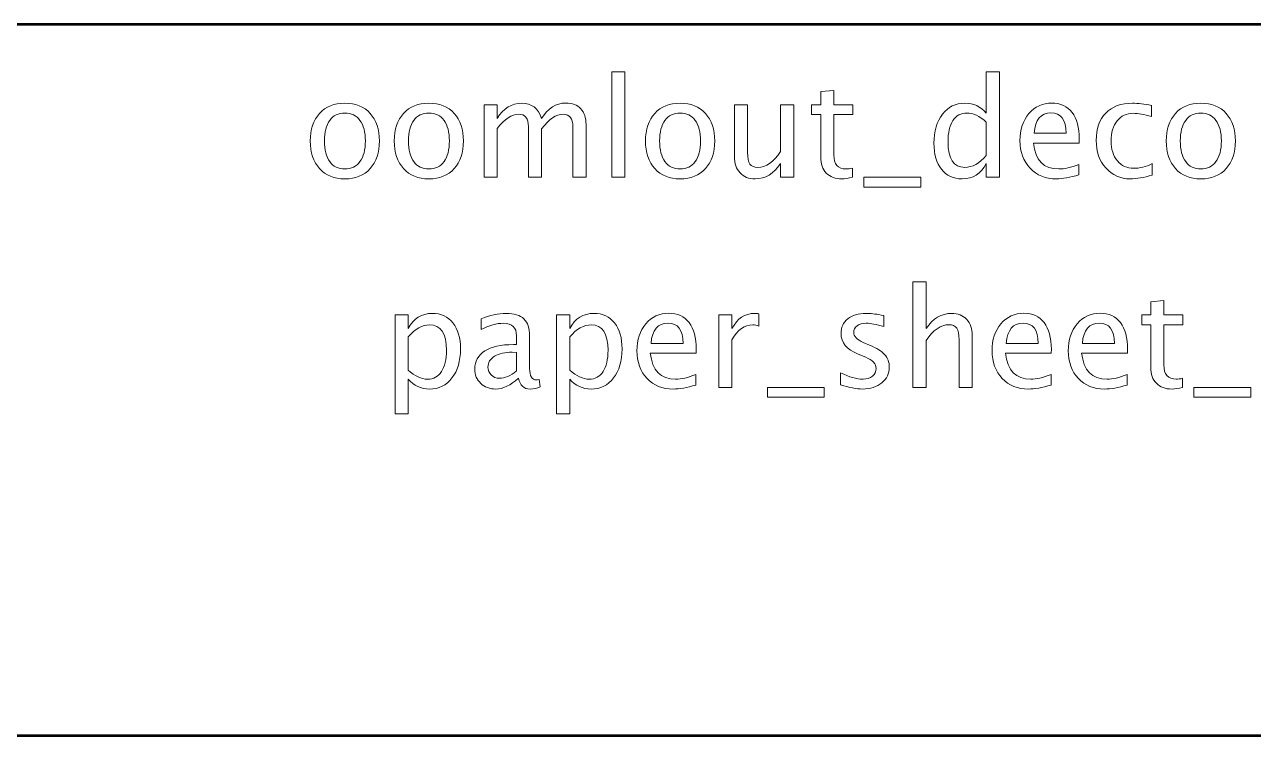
# Model space of a CAD drawing. Header units: centimetres. Extents: x -23.9 to 23.9, y -5.2 to 5.2.
# Drawn here: x -11.61 to -4.01, y 0.8 to 5.2 of the extents above; entities that cross this region are included whole.
import ezdxf

# ---------------------------------------------------------------- set-up
doc = ezdxf.new("R2010")
doc.units = ezdxf.units.CM
doc.header["$MEASUREMENT"] = 0
doc.layers.add('Layer 1', color=7, linetype='Continuous')

msp = doc.modelspace()

# ---------------------------------------------------------------- linework, layer by layer
at = {"layer": 'Layer 1', "lineweight": 53}
msp.add_open_spline([(-23.95, 1.3), (-23.95, 1.3), (-23.95, 4.7), (-23.95, 4.7), (-23.95, 4.7), (-23.95, 4.97614), (-23.72614, 5.2), (-23.45, 5.2), (-23.45, 5.2), (-23.45, 5.2), (23.45, 5.2), (23.45, 5.2), (23.45, 5.2), (23.72614, 5.2), (23.95, 4.97614), (23.95, 4.7), (23.95, 4.7), (23.95, 4.7), (23.95, 1.3), (23.95, 1.3), (23.95, 1.3), (23.95, 1.02386), (23.72614, 0.8), (23.45, 0.8), (23.45, 0.8), (23.45, 0.8), (-23.45, 0.8), (-23.45, 0.8), (-23.45, 0.8), (-23.72614, 0.8), (-23.95, 1.02386), (-23.95, 1.3)], degree=3, knots=[0, 0, 0, 0, 0.1111111, 0.1111111, 0.1111111, 0.1111111, 0.2222222, 0.2222222, 0.2222222, 0.2222222, 0.3333333, 0.3333333, 0.3333333, 0.3333333, 0.4444444, 0.4444444, 0.4444444, 0.4444444, 0.5555556, 0.5555556, 0.5555556, 0.5555556, 0.6666667, 0.6666667, 0.6666667, 0.6666667, 0.7777778, 0.7777778, 0.7777778, 0.7777778, 1, 1, 1, 1], dxfattribs=at)
at = {"layer": 'Layer 1', "color": 5, "lineweight": 9}
for points, knots in [([(-7.97862, 4.25531), (-7.97862, 4.25531), (-7.97862, 4.90809), (-7.97862, 4.90809), (-7.97862, 4.90809), (-7.97862, 4.90809), (-7.89734, 4.90809), (-7.89734, 4.90809), (-7.89734, 4.90809), (-7.89734, 4.90809), (-7.89734, 4.25531), (-7.89734, 4.25531), (-7.89734, 4.25531), (-7.89734, 4.25531), (-7.97862, 4.25531), (-7.97862, 4.25531)], [0, 0, 0, 0, 0.2, 0.2, 0.2, 0.2, 0.4, 0.4, 0.4, 0.4, 0.6, 0.6, 0.6, 0.6, 1, 1, 1, 1]), ([(-5.65959, 4.25531), (-5.65959, 4.25531), (-5.65959, 4.33955), (-5.65959, 4.33955), (-5.65959, 4.33955), (-5.69275, 4.27662), (-5.7427, 4.24515), (-5.80945, 4.24515), (-5.80945, 4.24515), (-5.86363, 4.24515), (-5.90625, 4.26476), (-5.93729, 4.30413), (-5.93729, 4.30413), (-5.96834, 4.3435), (-5.98386, 4.39727), (-5.98386, 4.46543), (-5.98386, 4.46543), (-5.98386, 4.53993), (-5.96622, 4.5999), (-5.93108, 4.64534), (-5.93108, 4.64534), (-5.89581, 4.69064), (-5.84952, 4.71336), (-5.79209, 4.71336), (-5.79209, 4.71336), (-5.73889, 4.71336), (-5.69458, 4.69304), (-5.65959, 4.65226), (-5.65959, 4.65226), (-5.65959, 4.65226), (-5.65959, 4.90809), (-5.65959, 4.90809), (-5.65959, 4.90809), (-5.65959, 4.90809), (-5.5783, 4.90809), (-5.5783, 4.90809), (-5.5783, 4.90809), (-5.5783, 4.90809), (-5.5783, 4.25531), (-5.5783, 4.25531), (-5.5783, 4.25531), (-5.5783, 4.25531), (-5.65959, 4.25531), (-5.65959, 4.25531)], [0, 0, 0, 0, 0.0833333, 0.0833333, 0.0833333, 0.0833333, 0.1666667, 0.1666667, 0.1666667, 0.1666667, 0.25, 0.25, 0.25, 0.25, 0.3333333, 0.3333333, 0.3333333, 0.3333333, 0.4166667, 0.4166667, 0.4166667, 0.4166667, 0.5, 0.5, 0.5, 0.5, 0.5833333, 0.5833333, 0.5833333, 0.5833333, 0.6666667, 0.6666667, 0.6666667, 0.6666667, 0.75, 0.75, 0.75, 0.75, 0.8333333, 0.8333333, 0.8333333, 0.8333333, 1, 1, 1, 1]), ([(-6.48763, 4.25545), (-6.51275, 4.24854), (-6.53462, 4.24515), (-6.5531, 4.24515), (-6.5531, 4.24515), (-6.59459, 4.24515), (-6.62691, 4.257), (-6.65005, 4.28071), (-6.65005, 4.28071), (-6.67333, 4.30442), (-6.6849, 4.3373), (-6.6849, 4.37949), (-6.6849, 4.37949), (-6.6849, 4.37949), (-6.6849, 4.64308), (-6.6849, 4.64308), (-6.6849, 4.64308), (-6.6849, 4.64308), (-6.74107, 4.64308), (-6.74107, 4.64308), (-6.74107, 4.64308), (-6.74107, 4.64308), (-6.74107, 4.70405), (-6.74107, 4.70405), (-6.74107, 4.70405), (-6.74107, 4.70405), (-6.6849, 4.70405), (-6.6849, 4.70405), (-6.6849, 4.70405), (-6.6849, 4.70405), (-6.6849, 4.78518), (-6.6849, 4.78518), (-6.6849, 4.78518), (-6.6849, 4.78518), (-6.60362, 4.79295), (-6.60362, 4.79295), (-6.60362, 4.79295), (-6.60362, 4.79295), (-6.60362, 4.70405), (-6.60362, 4.70405), (-6.60362, 4.70405), (-6.60362, 4.70405), (-6.48594, 4.70405), (-6.48594, 4.70405), (-6.48594, 4.70405), (-6.48594, 4.70405), (-6.48594, 4.64308), (-6.48594, 4.64308), (-6.48594, 4.64308), (-6.48594, 4.64308), (-6.60362, 4.64308), (-6.60362, 4.64308), (-6.60362, 4.64308), (-6.60362, 4.64308), (-6.60362, 4.39416), (-6.60362, 4.39416), (-6.60362, 4.39416), (-6.60362, 4.33546), (-6.57808, 4.30611), (-6.52714, 4.30611), (-6.52714, 4.30611), (-6.51627, 4.30611), (-6.50315, 4.30794), (-6.48763, 4.31147), (-6.48763, 4.31147), (-6.48763, 4.31147), (-6.48763, 4.25545), (-6.48763, 4.25545)], [0, 0, 0, 0, 0.0555556, 0.0555556, 0.0555556, 0.0555556, 0.1111111, 0.1111111, 0.1111111, 0.1111111, 0.1666667, 0.1666667, 0.1666667, 0.1666667, 0.2222222, 0.2222222, 0.2222222, 0.2222222, 0.2777778, 0.2777778, 0.2777778, 0.2777778, 0.3333333, 0.3333333, 0.3333333, 0.3333333, 0.3888889, 0.3888889, 0.3888889, 0.3888889, 0.4444444, 0.4444444, 0.4444444, 0.4444444, 0.5, 0.5, 0.5, 0.5, 0.5555556, 0.5555556, 0.5555556, 0.5555556, 0.6111111, 0.6111111, 0.6111111, 0.6111111, 0.6666667, 0.6666667, 0.6666667, 0.6666667, 0.7222222, 0.7222222, 0.7222222, 0.7222222, 0.7777778, 0.7777778, 0.7777778, 0.7777778, 0.8333333, 0.8333333, 0.8333333, 0.8333333, 0.8888889, 0.8888889, 0.8888889, 0.8888889, 1, 1, 1, 1]), ([(-9.63076, 4.24515), (-9.69666, 4.24515), (-9.74887, 4.26618), (-9.78726, 4.30823), (-9.78726, 4.30823), (-9.82578, 4.35028), (-9.84497, 4.40743), (-9.84497, 4.47954), (-9.84497, 4.47954), (-9.84497, 4.5515), (-9.82578, 4.60851), (-9.78726, 4.65042), (-9.78726, 4.65042), (-9.74887, 4.69233), (-9.69666, 4.71336), (-9.63076, 4.71336), (-9.63076, 4.71336), (-9.56486, 4.71336), (-9.51265, 4.69233), (-9.47427, 4.65042), (-9.47427, 4.65042), (-9.43575, 4.60851), (-9.41655, 4.5515), (-9.41655, 4.47954), (-9.41655, 4.47954), (-9.41655, 4.40743), (-9.43575, 4.35028), (-9.47427, 4.30823), (-9.47427, 4.30823), (-9.51265, 4.26618), (-9.56486, 4.24515), (-9.63076, 4.24515)], [0, 0, 0, 0, 0.1111111, 0.1111111, 0.1111111, 0.1111111, 0.2222222, 0.2222222, 0.2222222, 0.2222222, 0.3333333, 0.3333333, 0.3333333, 0.3333333, 0.4444444, 0.4444444, 0.4444444, 0.4444444, 0.5555556, 0.5555556, 0.5555556, 0.5555556, 0.6666667, 0.6666667, 0.6666667, 0.6666667, 0.7777778, 0.7777778, 0.7777778, 0.7777778, 1, 1, 1, 1]), ([(-9.6309, 4.30611), (-9.59069, 4.30611), (-9.55936, 4.32121), (-9.53706, 4.35155), (-9.53706, 4.35155), (-9.51491, 4.38175), (-9.50376, 4.4245), (-9.50376, 4.47954), (-9.50376, 4.47954), (-9.50376, 4.53443), (-9.51491, 4.57704), (-9.53706, 4.60724), (-9.53706, 4.60724), (-9.55936, 4.6373), (-9.59069, 4.6524), (-9.6309, 4.6524), (-9.6309, 4.6524), (-9.67126, 4.6524), (-9.70259, 4.6373), (-9.7246, 4.60724), (-9.7246, 4.60724), (-9.74676, 4.57704), (-9.75776, 4.53443), (-9.75776, 4.47954), (-9.75776, 4.47954), (-9.75776, 4.4245), (-9.74676, 4.38175), (-9.7246, 4.35155), (-9.7246, 4.35155), (-9.70259, 4.32121), (-9.67126, 4.30611), (-9.6309, 4.30611)], [0, 0, 0, 0, 0.1111111, 0.1111111, 0.1111111, 0.1111111, 0.2222222, 0.2222222, 0.2222222, 0.2222222, 0.3333333, 0.3333333, 0.3333333, 0.3333333, 0.4444444, 0.4444444, 0.4444444, 0.4444444, 0.5555556, 0.5555556, 0.5555556, 0.5555556, 0.6666667, 0.6666667, 0.6666667, 0.6666667, 0.7777778, 0.7777778, 0.7777778, 0.7777778, 1, 1, 1, 1]), ([(-9.11062, 4.24515), (-9.17652, 4.24515), (-9.22873, 4.26618), (-9.26712, 4.30823), (-9.26712, 4.30823), (-9.30564, 4.35028), (-9.32483, 4.40743), (-9.32483, 4.47954), (-9.32483, 4.47954), (-9.32483, 4.5515), (-9.30564, 4.60851), (-9.26712, 4.65042), (-9.26712, 4.65042), (-9.22873, 4.69233), (-9.17652, 4.71336), (-9.11062, 4.71336), (-9.11062, 4.71336), (-9.04472, 4.71336), (-8.99251, 4.69233), (-8.95413, 4.65042), (-8.95413, 4.65042), (-8.91561, 4.60851), (-8.89641, 4.5515), (-8.89641, 4.47954), (-8.89641, 4.47954), (-8.89641, 4.40743), (-8.91561, 4.35028), (-8.95413, 4.30823), (-8.95413, 4.30823), (-8.99251, 4.26618), (-9.04472, 4.24515), (-9.11062, 4.24515)], [0, 0, 0, 0, 0.1111111, 0.1111111, 0.1111111, 0.1111111, 0.2222222, 0.2222222, 0.2222222, 0.2222222, 0.3333333, 0.3333333, 0.3333333, 0.3333333, 0.4444444, 0.4444444, 0.4444444, 0.4444444, 0.5555556, 0.5555556, 0.5555556, 0.5555556, 0.6666667, 0.6666667, 0.6666667, 0.6666667, 0.7777778, 0.7777778, 0.7777778, 0.7777778, 1, 1, 1, 1]), ([(-9.11076, 4.30611), (-9.07055, 4.30611), (-9.03922, 4.32121), (-9.01692, 4.35155), (-9.01692, 4.35155), (-8.99477, 4.38175), (-8.98362, 4.4245), (-8.98362, 4.47954), (-8.98362, 4.47954), (-8.98362, 4.53443), (-8.99477, 4.57704), (-9.01692, 4.60724), (-9.01692, 4.60724), (-9.03922, 4.6373), (-9.07055, 4.6524), (-9.11076, 4.6524), (-9.11076, 4.6524), (-9.15112, 4.6524), (-9.18245, 4.6373), (-9.20446, 4.60724), (-9.20446, 4.60724), (-9.22662, 4.57704), (-9.23762, 4.53443), (-9.23762, 4.47954), (-9.23762, 4.47954), (-9.23762, 4.4245), (-9.22662, 4.38175), (-9.20446, 4.35155), (-9.20446, 4.35155), (-9.18245, 4.32121), (-9.15112, 4.30611), (-9.11076, 4.30611)], [0, 0, 0, 0, 0.1111111, 0.1111111, 0.1111111, 0.1111111, 0.2222222, 0.2222222, 0.2222222, 0.2222222, 0.3333333, 0.3333333, 0.3333333, 0.3333333, 0.4444444, 0.4444444, 0.4444444, 0.4444444, 0.5555556, 0.5555556, 0.5555556, 0.5555556, 0.6666667, 0.6666667, 0.6666667, 0.6666667, 0.7777778, 0.7777778, 0.7777778, 0.7777778, 1, 1, 1, 1]), ([(-8.76913, 4.25531), (-8.76913, 4.25531), (-8.76913, 4.70405), (-8.76913, 4.70405), (-8.76913, 4.70405), (-8.76913, 4.70405), (-8.68785, 4.70405), (-8.68785, 4.70405), (-8.68785, 4.70405), (-8.68785, 4.70405), (-8.68785, 4.61924), (-8.68785, 4.61924), (-8.68785, 4.61924), (-8.6482, 4.68203), (-8.5974, 4.71336), (-8.53517, 4.71336), (-8.53517, 4.71336), (-8.47519, 4.71336), (-8.43441, 4.68203), (-8.41268, 4.61924), (-8.41268, 4.61924), (-8.37416, 4.6826), (-8.32392, 4.71421), (-8.26226, 4.71421), (-8.26226, 4.71421), (-8.22289, 4.71421), (-8.19227, 4.70263), (-8.17039, 4.67935), (-8.17039, 4.67935), (-8.14852, 4.65607), (-8.13751, 4.62347), (-8.13751, 4.58156), (-8.13751, 4.58156), (-8.13751, 4.58156), (-8.13751, 4.25531), (-8.13751, 4.25531), (-8.13751, 4.25531), (-8.13751, 4.25531), (-8.21879, 4.25531), (-8.21879, 4.25531), (-8.21879, 4.25531), (-8.21879, 4.25531), (-8.21879, 4.56815), (-8.21879, 4.56815), (-8.21879, 4.56815), (-8.21879, 4.61924), (-8.23911, 4.64478), (-8.27975, 4.64478), (-8.27975, 4.64478), (-8.32195, 4.64478), (-8.36626, 4.615), (-8.41268, 4.55531), (-8.41268, 4.55531), (-8.41268, 4.55531), (-8.41268, 4.25531), (-8.41268, 4.25531), (-8.41268, 4.25531), (-8.41268, 4.25531), (-8.49396, 4.25531), (-8.49396, 4.25531), (-8.49396, 4.25531), (-8.49396, 4.25531), (-8.49396, 4.56844), (-8.49396, 4.56844), (-8.49396, 4.56844), (-8.49396, 4.61994), (-8.51456, 4.64562), (-8.55591, 4.64562), (-8.55591, 4.64562), (-8.59697, 4.64562), (-8.641, 4.61571), (-8.68785, 4.55574), (-8.68785, 4.55574), (-8.68785, 4.55574), (-8.68785, 4.25531), (-8.68785, 4.25531), (-8.68785, 4.25531), (-8.68785, 4.25531), (-8.76913, 4.25531), (-8.76913, 4.25531)], [0, 0, 0, 0, 0.047619, 0.047619, 0.047619, 0.047619, 0.0952381, 0.0952381, 0.0952381, 0.0952381, 0.1428571, 0.1428571, 0.1428571, 0.1428571, 0.1904762, 0.1904762, 0.1904762, 0.1904762, 0.2380952, 0.2380952, 0.2380952, 0.2380952, 0.2857143, 0.2857143, 0.2857143, 0.2857143, 0.3333333, 0.3333333, 0.3333333, 0.3333333, 0.3809524, 0.3809524, 0.3809524, 0.3809524, 0.4285714, 0.4285714, 0.4285714, 0.4285714, 0.4761905, 0.4761905, 0.4761905, 0.4761905, 0.5238095, 0.5238095, 0.5238095, 0.5238095, 0.5714286, 0.5714286, 0.5714286, 0.5714286, 0.6190476, 0.6190476, 0.6190476, 0.6190476, 0.6666667, 0.6666667, 0.6666667, 0.6666667, 0.7142857, 0.7142857, 0.7142857, 0.7142857, 0.7619048, 0.7619048, 0.7619048, 0.7619048, 0.8095238, 0.8095238, 0.8095238, 0.8095238, 0.8571429, 0.8571429, 0.8571429, 0.8571429, 0.9047619, 0.9047619, 0.9047619, 0.9047619, 1, 1, 1, 1]), ([(-7.55528, 4.24515), (-7.62118, 4.24515), (-7.67339, 4.26618), (-7.71178, 4.30823), (-7.71178, 4.30823), (-7.7503, 4.35028), (-7.76949, 4.40743), (-7.76949, 4.47954), (-7.76949, 4.47954), (-7.76949, 4.5515), (-7.7503, 4.60851), (-7.71178, 4.65042), (-7.71178, 4.65042), (-7.67339, 4.69233), (-7.62118, 4.71336), (-7.55528, 4.71336), (-7.55528, 4.71336), (-7.48938, 4.71336), (-7.43717, 4.69233), (-7.39879, 4.65042), (-7.39879, 4.65042), (-7.36027, 4.60851), (-7.34107, 4.5515), (-7.34107, 4.47954), (-7.34107, 4.47954), (-7.34107, 4.40743), (-7.36027, 4.35028), (-7.39879, 4.30823), (-7.39879, 4.30823), (-7.43717, 4.26618), (-7.48938, 4.24515), (-7.55528, 4.24515)], [0, 0, 0, 0, 0.1111111, 0.1111111, 0.1111111, 0.1111111, 0.2222222, 0.2222222, 0.2222222, 0.2222222, 0.3333333, 0.3333333, 0.3333333, 0.3333333, 0.4444444, 0.4444444, 0.4444444, 0.4444444, 0.5555556, 0.5555556, 0.5555556, 0.5555556, 0.6666667, 0.6666667, 0.6666667, 0.6666667, 0.7777778, 0.7777778, 0.7777778, 0.7777778, 1, 1, 1, 1]), ([(-7.55542, 4.30611), (-7.51521, 4.30611), (-7.48388, 4.32121), (-7.46158, 4.35155), (-7.46158, 4.35155), (-7.43943, 4.38175), (-7.42828, 4.4245), (-7.42828, 4.47954), (-7.42828, 4.47954), (-7.42828, 4.53443), (-7.43943, 4.57704), (-7.46158, 4.60724), (-7.46158, 4.60724), (-7.48388, 4.6373), (-7.51521, 4.6524), (-7.55542, 4.6524), (-7.55542, 4.6524), (-7.59578, 4.6524), (-7.62711, 4.6373), (-7.64912, 4.60724), (-7.64912, 4.60724), (-7.67128, 4.57704), (-7.68228, 4.53443), (-7.68228, 4.47954), (-7.68228, 4.47954), (-7.68228, 4.4245), (-7.67128, 4.38175), (-7.64912, 4.35155), (-7.64912, 4.35155), (-7.62711, 4.32121), (-7.59578, 4.30611), (-7.55542, 4.30611)], [0, 0, 0, 0, 0.1111111, 0.1111111, 0.1111111, 0.1111111, 0.2222222, 0.2222222, 0.2222222, 0.2222222, 0.3333333, 0.3333333, 0.3333333, 0.3333333, 0.4444444, 0.4444444, 0.4444444, 0.4444444, 0.5555556, 0.5555556, 0.5555556, 0.5555556, 0.6666667, 0.6666667, 0.6666667, 0.6666667, 0.7777778, 0.7777778, 0.7777778, 0.7777778, 1, 1, 1, 1]), ([(-6.9327, 4.25531), (-6.9327, 4.25531), (-6.9327, 4.33969), (-6.9327, 4.33969), (-6.9327, 4.33969), (-6.97602, 4.27662), (-7.02865, 4.24515), (-7.09046, 4.24515), (-7.09046, 4.24515), (-7.12969, 4.24515), (-7.16087, 4.25743), (-7.18402, 4.28212), (-7.18402, 4.28212), (-7.2073, 4.30682), (-7.21887, 4.33998), (-7.21887, 4.38189), (-7.21887, 4.38189), (-7.21887, 4.38189), (-7.21887, 4.70405), (-7.21887, 4.70405), (-7.21887, 4.70405), (-7.21887, 4.70405), (-7.13759, 4.70405), (-7.13759, 4.70405), (-7.13759, 4.70405), (-7.13759, 4.70405), (-7.13759, 4.40842), (-7.13759, 4.40842), (-7.13759, 4.40842), (-7.13759, 4.37469), (-7.13265, 4.35084), (-7.12291, 4.33673), (-7.12291, 4.33673), (-7.11304, 4.32248), (-7.09667, 4.31542), (-7.07367, 4.31542), (-7.07367, 4.31542), (-7.02399, 4.31542), (-6.97686, 4.34802), (-6.9327, 4.41336), (-6.9327, 4.41336), (-6.9327, 4.41336), (-6.9327, 4.70405), (-6.9327, 4.70405), (-6.9327, 4.70405), (-6.9327, 4.70405), (-6.85141, 4.70405), (-6.85141, 4.70405), (-6.85141, 4.70405), (-6.85141, 4.70405), (-6.85141, 4.25531), (-6.85141, 4.25531), (-6.85141, 4.25531), (-6.85141, 4.25531), (-6.9327, 4.25531), (-6.9327, 4.25531)], [0, 0, 0, 0, 0.0666667, 0.0666667, 0.0666667, 0.0666667, 0.1333333, 0.1333333, 0.1333333, 0.1333333, 0.2, 0.2, 0.2, 0.2, 0.2666667, 0.2666667, 0.2666667, 0.2666667, 0.3333333, 0.3333333, 0.3333333, 0.3333333, 0.4, 0.4, 0.4, 0.4, 0.4666667, 0.4666667, 0.4666667, 0.4666667, 0.5333333, 0.5333333, 0.5333333, 0.5333333, 0.6, 0.6, 0.6, 0.6, 0.6666667, 0.6666667, 0.6666667, 0.6666667, 0.7333333, 0.7333333, 0.7333333, 0.7333333, 0.8, 0.8, 0.8, 0.8, 0.8666667, 0.8666667, 0.8666667, 0.8666667, 1, 1, 1, 1]), ([(-5.65959, 4.59666), (-5.70178, 4.63377), (-5.74171, 4.6524), (-5.77953, 4.6524), (-5.77953, 4.6524), (-5.81678, 4.6524), (-5.84557, 4.63688), (-5.86603, 4.60569), (-5.86603, 4.60569), (-5.88649, 4.57465), (-5.89665, 4.53062), (-5.89665, 4.47361), (-5.89665, 4.47361), (-5.89665, 4.36876), (-5.86194, 4.31627), (-5.79237, 4.31627), (-5.79237, 4.31627), (-5.74722, 4.31627), (-5.70291, 4.34096), (-5.65959, 4.39021), (-5.65959, 4.39021), (-5.65959, 4.39021), (-5.65959, 4.59666), (-5.65959, 4.59666)], [0, 0, 0, 0, 0.1428571, 0.1428571, 0.1428571, 0.1428571, 0.2857143, 0.2857143, 0.2857143, 0.2857143, 0.4285714, 0.4285714, 0.4285714, 0.4285714, 0.5714286, 0.5714286, 0.5714286, 0.5714286, 0.7142857, 0.7142857, 0.7142857, 0.7142857, 1, 1, 1, 1]), ([(-5.08611, 4.2697), (-5.14072, 4.25333), (-5.18742, 4.24515), (-5.22637, 4.24515), (-5.22637, 4.24515), (-5.29283, 4.24515), (-5.34688, 4.26716), (-5.38851, 4.31105), (-5.38851, 4.31105), (-5.43014, 4.35493), (-5.45102, 4.4118), (-5.45102, 4.48179), (-5.45102, 4.48179), (-5.45102, 4.54967), (-5.43268, 4.60541), (-5.39585, 4.64901), (-5.39585, 4.64901), (-5.35902, 4.69247), (-5.31188, 4.71421), (-5.25445, 4.71421), (-5.25445, 4.71421), (-5.20012, 4.71421), (-5.15807, 4.69487), (-5.12844, 4.65621), (-5.12844, 4.65621), (-5.09881, 4.61754), (-5.08399, 4.56279), (-5.08399, 4.49181), (-5.08399, 4.49181), (-5.08399, 4.49181), (-5.08441, 4.46698), (-5.08441, 4.46698), (-5.08441, 4.46698), (-5.08441, 4.46698), (-5.36805, 4.46698), (-5.36805, 4.46698), (-5.36805, 4.46698), (-5.35619, 4.35973), (-5.30384, 4.30611), (-5.21113, 4.30611), (-5.21113, 4.30611), (-5.17712, 4.30611), (-5.13549, 4.31571), (-5.08611, 4.3349), (-5.08611, 4.3349), (-5.08611, 4.3349), (-5.08611, 4.2697), (-5.08611, 4.2697)], [0, 0, 0, 0, 0.0769231, 0.0769231, 0.0769231, 0.0769231, 0.1538462, 0.1538462, 0.1538462, 0.1538462, 0.2307692, 0.2307692, 0.2307692, 0.2307692, 0.3076923, 0.3076923, 0.3076923, 0.3076923, 0.3846154, 0.3846154, 0.3846154, 0.3846154, 0.4615385, 0.4615385, 0.4615385, 0.4615385, 0.5384615, 0.5384615, 0.5384615, 0.5384615, 0.6153846, 0.6153846, 0.6153846, 0.6153846, 0.6923077, 0.6923077, 0.6923077, 0.6923077, 0.7692308, 0.7692308, 0.7692308, 0.7692308, 0.8461538, 0.8461538, 0.8461538, 0.8461538, 1, 1, 1, 1]), ([(-5.36381, 4.52794), (-5.36381, 4.52794), (-5.16569, 4.52794), (-5.16569, 4.52794), (-5.16569, 4.52794), (-5.16569, 4.61148), (-5.19688, 4.65324), (-5.25911, 4.65324), (-5.25911, 4.65324), (-5.32176, 4.65324), (-5.35662, 4.61148), (-5.36381, 4.52794)], [0, 0, 0, 0, 0.25, 0.25, 0.25, 0.25, 0.5, 0.5, 0.5, 0.5, 1, 1, 1, 1]), ([(-4.63215, 4.26886), (-4.68478, 4.25305), (-4.73022, 4.24515), (-4.76846, 4.24515), (-4.76846, 4.24515), (-4.82914, 4.24515), (-4.87937, 4.26759), (-4.91931, 4.31232), (-4.91931, 4.31232), (-4.95924, 4.35719), (-4.97928, 4.41378), (-4.97928, 4.48194), (-4.97928, 4.48194), (-4.97928, 4.55475), (-4.95952, 4.61162), (-4.92001, 4.65226), (-4.92001, 4.65226), (-4.8805, 4.69304), (-4.82533, 4.71336), (-4.75449, 4.71336), (-4.75449, 4.71336), (-4.71963, 4.71336), (-4.68041, 4.70856), (-4.63723, 4.69897), (-4.63723, 4.69897), (-4.63723, 4.69897), (-4.63723, 4.63038), (-4.63723, 4.63038), (-4.63723, 4.63038), (-4.68309, 4.64393), (-4.72048, 4.6507), (-4.74927, 4.6507), (-4.74927, 4.6507), (-4.79104, 4.6507), (-4.82448, 4.63504), (-4.84946, 4.60386), (-4.84946, 4.60386), (-4.87443, 4.57267), (-4.88699, 4.53104), (-4.88699, 4.47911), (-4.88699, 4.47911), (-4.88699, 4.42874), (-4.87401, 4.3881), (-4.84819, 4.35691), (-4.84819, 4.35691), (-4.82236, 4.32587), (-4.78864, 4.31034), (-4.74673, 4.31034), (-4.74673, 4.31034), (-4.70962, 4.31034), (-4.67152, 4.31994), (-4.63215, 4.33913), (-4.63215, 4.33913), (-4.63215, 4.33913), (-4.63215, 4.26886), (-4.63215, 4.26886)], [0, 0, 0, 0, 0.0666667, 0.0666667, 0.0666667, 0.0666667, 0.1333333, 0.1333333, 0.1333333, 0.1333333, 0.2, 0.2, 0.2, 0.2, 0.2666667, 0.2666667, 0.2666667, 0.2666667, 0.3333333, 0.3333333, 0.3333333, 0.3333333, 0.4, 0.4, 0.4, 0.4, 0.4666667, 0.4666667, 0.4666667, 0.4666667, 0.5333333, 0.5333333, 0.5333333, 0.5333333, 0.6, 0.6, 0.6, 0.6, 0.6666667, 0.6666667, 0.6666667, 0.6666667, 0.7333333, 0.7333333, 0.7333333, 0.7333333, 0.8, 0.8, 0.8, 0.8, 0.8666667, 0.8666667, 0.8666667, 0.8666667, 1, 1, 1, 1]), ([(-4.33143, 4.24515), (-4.39733, 4.24515), (-4.44954, 4.26618), (-4.48793, 4.30823), (-4.48793, 4.30823), (-4.52645, 4.35028), (-4.54564, 4.40743), (-4.54564, 4.47954), (-4.54564, 4.47954), (-4.54564, 4.5515), (-4.52645, 4.60851), (-4.48793, 4.65042), (-4.48793, 4.65042), (-4.44954, 4.69233), (-4.39733, 4.71336), (-4.33143, 4.71336), (-4.33143, 4.71336), (-4.26553, 4.71336), (-4.21332, 4.69233), (-4.17494, 4.65042), (-4.17494, 4.65042), (-4.13642, 4.60851), (-4.11722, 4.5515), (-4.11722, 4.47954), (-4.11722, 4.47954), (-4.11722, 4.40743), (-4.13642, 4.35028), (-4.17494, 4.30823), (-4.17494, 4.30823), (-4.21332, 4.26618), (-4.26553, 4.24515), (-4.33143, 4.24515)], [0, 0, 0, 0, 0.1111111, 0.1111111, 0.1111111, 0.1111111, 0.2222222, 0.2222222, 0.2222222, 0.2222222, 0.3333333, 0.3333333, 0.3333333, 0.3333333, 0.4444444, 0.4444444, 0.4444444, 0.4444444, 0.5555556, 0.5555556, 0.5555556, 0.5555556, 0.6666667, 0.6666667, 0.6666667, 0.6666667, 0.7777778, 0.7777778, 0.7777778, 0.7777778, 1, 1, 1, 1]), ([(-4.33157, 4.30611), (-4.29136, 4.30611), (-4.26003, 4.32121), (-4.23773, 4.35155), (-4.23773, 4.35155), (-4.21558, 4.38175), (-4.20443, 4.4245), (-4.20443, 4.47954), (-4.20443, 4.47954), (-4.20443, 4.53443), (-4.21558, 4.57704), (-4.23773, 4.60724), (-4.23773, 4.60724), (-4.26003, 4.6373), (-4.29136, 4.6524), (-4.33157, 4.6524), (-4.33157, 4.6524), (-4.37193, 4.6524), (-4.40326, 4.6373), (-4.42527, 4.60724), (-4.42527, 4.60724), (-4.44743, 4.57704), (-4.45843, 4.53443), (-4.45843, 4.47954), (-4.45843, 4.47954), (-4.45843, 4.4245), (-4.44743, 4.38175), (-4.42527, 4.35155), (-4.42527, 4.35155), (-4.40326, 4.32121), (-4.37193, 4.30611), (-4.33157, 4.30611)], [0, 0, 0, 0, 0.1111111, 0.1111111, 0.1111111, 0.1111111, 0.2222222, 0.2222222, 0.2222222, 0.2222222, 0.3333333, 0.3333333, 0.3333333, 0.3333333, 0.4444444, 0.4444444, 0.4444444, 0.4444444, 0.5555556, 0.5555556, 0.5555556, 0.5555556, 0.6666667, 0.6666667, 0.6666667, 0.6666667, 0.7777778, 0.7777778, 0.7777778, 0.7777778, 1, 1, 1, 1]), ([(-6.41736, 4.19435), (-6.41736, 4.19435), (-6.41736, 4.25531), (-6.41736, 4.25531), (-6.41736, 4.25531), (-6.41736, 4.25531), (-6.06515, 4.25531), (-6.06515, 4.25531), (-6.06515, 4.25531), (-6.06515, 4.25531), (-6.06515, 4.19435), (-6.06515, 4.19435), (-6.06515, 4.19435), (-6.06515, 4.19435), (-6.41736, 4.19435), (-6.41736, 4.19435)], [0, 0, 0, 0, 0.2, 0.2, 0.2, 0.2, 0.4, 0.4, 0.4, 0.4, 0.6, 0.6, 0.6, 0.6, 1, 1, 1, 1]), ([(-6.1139, 2.95427), (-6.1139, 2.95427), (-6.1139, 3.60705), (-6.1139, 3.60705), (-6.1139, 3.60705), (-6.1139, 3.60705), (-6.03262, 3.60705), (-6.03262, 3.60705), (-6.03262, 3.60705), (-6.03262, 3.60705), (-6.03262, 3.3182), (-6.03262, 3.3182), (-6.03262, 3.3182), (-5.98958, 3.38099), (-5.9368, 3.41232), (-5.87443, 3.41232), (-5.87443, 3.41232), (-5.8352, 3.41232), (-5.80402, 3.40004), (-5.78102, 3.37535), (-5.78102, 3.37535), (-5.75802, 3.35079), (-5.74644, 3.31763), (-5.74644, 3.27615), (-5.74644, 3.27615), (-5.74644, 3.27615), (-5.74644, 2.95427), (-5.74644, 2.95427), (-5.74644, 2.95427), (-5.74644, 2.95427), (-5.82773, 2.95427), (-5.82773, 2.95427), (-5.82773, 2.95427), (-5.82773, 2.95427), (-5.82773, 3.24962), (-5.82773, 3.24962), (-5.82773, 3.24962), (-5.82773, 3.28292), (-5.83266, 3.30663), (-5.8424, 3.32074), (-5.8424, 3.32074), (-5.85228, 3.33499), (-5.86851, 3.34204), (-5.89123, 3.34204), (-5.89123, 3.34204), (-5.94118, 3.34204), (-5.98831, 3.30945), (-6.03262, 3.24425), (-6.03262, 3.24425), (-6.03262, 3.24425), (-6.03262, 2.95427), (-6.03262, 2.95427), (-6.03262, 2.95427), (-6.03262, 2.95427), (-6.1139, 2.95427), (-6.1139, 2.95427)], [0, 0, 0, 0, 0.0666667, 0.0666667, 0.0666667, 0.0666667, 0.1333333, 0.1333333, 0.1333333, 0.1333333, 0.2, 0.2, 0.2, 0.2, 0.2666667, 0.2666667, 0.2666667, 0.2666667, 0.3333333, 0.3333333, 0.3333333, 0.3333333, 0.4, 0.4, 0.4, 0.4, 0.4666667, 0.4666667, 0.4666667, 0.4666667, 0.5333333, 0.5333333, 0.5333333, 0.5333333, 0.6, 0.6, 0.6, 0.6, 0.6666667, 0.6666667, 0.6666667, 0.6666667, 0.7333333, 0.7333333, 0.7333333, 0.7333333, 0.8, 0.8, 0.8, 0.8, 0.8666667, 0.8666667, 0.8666667, 0.8666667, 1, 1, 1, 1]), ([(-4.44426, 2.95441), (-4.46938, 2.9475), (-4.49125, 2.94411), (-4.50973, 2.94411), (-4.50973, 2.94411), (-4.55122, 2.94411), (-4.58354, 2.95596), (-4.60668, 2.97967), (-4.60668, 2.97967), (-4.62996, 3.00338), (-4.64153, 3.03626), (-4.64153, 3.07845), (-4.64153, 3.07845), (-4.64153, 3.07845), (-4.64153, 3.34204), (-4.64153, 3.34204), (-4.64153, 3.34204), (-4.64153, 3.34204), (-4.6977, 3.34204), (-4.6977, 3.34204), (-4.6977, 3.34204), (-4.6977, 3.34204), (-4.6977, 3.40301), (-4.6977, 3.40301), (-4.6977, 3.40301), (-4.6977, 3.40301), (-4.64153, 3.40301), (-4.64153, 3.40301), (-4.64153, 3.40301), (-4.64153, 3.40301), (-4.64153, 3.48414), (-4.64153, 3.48414), (-4.64153, 3.48414), (-4.64153, 3.48414), (-4.56025, 3.49191), (-4.56025, 3.49191), (-4.56025, 3.49191), (-4.56025, 3.49191), (-4.56025, 3.40301), (-4.56025, 3.40301), (-4.56025, 3.40301), (-4.56025, 3.40301), (-4.44257, 3.40301), (-4.44257, 3.40301), (-4.44257, 3.40301), (-4.44257, 3.40301), (-4.44257, 3.34204), (-4.44257, 3.34204), (-4.44257, 3.34204), (-4.44257, 3.34204), (-4.56025, 3.34204), (-4.56025, 3.34204), (-4.56025, 3.34204), (-4.56025, 3.34204), (-4.56025, 3.09312), (-4.56025, 3.09312), (-4.56025, 3.09312), (-4.56025, 3.03442), (-4.53471, 3.00507), (-4.48377, 3.00507), (-4.48377, 3.00507), (-4.4729, 3.00507), (-4.45978, 3.0069), (-4.44426, 3.01043), (-4.44426, 3.01043), (-4.44426, 3.01043), (-4.44426, 2.95441), (-4.44426, 2.95441)], [0, 0, 0, 0, 0.0555556, 0.0555556, 0.0555556, 0.0555556, 0.1111111, 0.1111111, 0.1111111, 0.1111111, 0.1666667, 0.1666667, 0.1666667, 0.1666667, 0.2222222, 0.2222222, 0.2222222, 0.2222222, 0.2777778, 0.2777778, 0.2777778, 0.2777778, 0.3333333, 0.3333333, 0.3333333, 0.3333333, 0.3888889, 0.3888889, 0.3888889, 0.3888889, 0.4444444, 0.4444444, 0.4444444, 0.4444444, 0.5, 0.5, 0.5, 0.5, 0.5555556, 0.5555556, 0.5555556, 0.5555556, 0.6111111, 0.6111111, 0.6111111, 0.6111111, 0.6666667, 0.6666667, 0.6666667, 0.6666667, 0.7222222, 0.7222222, 0.7222222, 0.7222222, 0.7777778, 0.7777778, 0.7777778, 0.7777778, 0.8333333, 0.8333333, 0.8333333, 0.8333333, 0.8888889, 0.8888889, 0.8888889, 0.8888889, 1, 1, 1, 1]), ([(-9.32025, 2.79086), (-9.32025, 2.79086), (-9.32025, 3.40301), (-9.32025, 3.40301), (-9.32025, 3.40301), (-9.32025, 3.40301), (-9.23897, 3.40301), (-9.23897, 3.40301), (-9.23897, 3.40301), (-9.23897, 3.40301), (-9.23897, 3.3182), (-9.23897, 3.3182), (-9.23897, 3.3182), (-9.20567, 3.38099), (-9.15557, 3.41232), (-9.08883, 3.41232), (-9.08883, 3.41232), (-9.03478, 3.41232), (-8.99231, 3.3927), (-8.96126, 3.35333), (-8.96126, 3.35333), (-8.93022, 3.31396), (-8.91469, 3.2602), (-8.91469, 3.19204), (-8.91469, 3.19204), (-8.91469, 3.11782), (-8.93233, 3.05785), (-8.96747, 3.01241), (-8.96747, 3.01241), (-9.00261, 2.96683), (-9.04889, 2.94411), (-9.10618, 2.94411), (-9.10618, 2.94411), (-9.15938, 2.94411), (-9.20369, 2.96443), (-9.23897, 3.00521), (-9.23897, 3.00521), (-9.23897, 3.00521), (-9.23897, 2.79086), (-9.23897, 2.79086), (-9.23897, 2.79086), (-9.23897, 2.79086), (-9.32025, 2.79086), (-9.32025, 2.79086)], [0, 0, 0, 0, 0.0833333, 0.0833333, 0.0833333, 0.0833333, 0.1666667, 0.1666667, 0.1666667, 0.1666667, 0.25, 0.25, 0.25, 0.25, 0.3333333, 0.3333333, 0.3333333, 0.3333333, 0.4166667, 0.4166667, 0.4166667, 0.4166667, 0.5, 0.5, 0.5, 0.5, 0.5833333, 0.5833333, 0.5833333, 0.5833333, 0.6666667, 0.6666667, 0.6666667, 0.6666667, 0.75, 0.75, 0.75, 0.75, 0.8333333, 0.8333333, 0.8333333, 0.8333333, 1, 1, 1, 1]), ([(-8.55613, 3.01142), (-8.60495, 2.96655), (-8.65194, 2.94411), (-8.6971, 2.94411), (-8.6971, 2.94411), (-8.73421, 2.94411), (-8.76511, 2.95568), (-8.78953, 2.97896), (-8.78953, 2.97896), (-8.81408, 3.00225), (-8.82636, 3.0316), (-8.82636, 3.06702), (-8.82636, 3.06702), (-8.82636, 3.11598), (-8.80575, 3.15366), (-8.76455, 3.17991), (-8.76455, 3.17991), (-8.72334, 3.20615), (-8.66422, 3.21928), (-8.58717, 3.21928), (-8.58717, 3.21928), (-8.58717, 3.21928), (-8.56812, 3.21928), (-8.56812, 3.21928), (-8.56812, 3.21928), (-8.56812, 3.21928), (-8.56812, 3.27332), (-8.56812, 3.27332), (-8.56812, 3.27332), (-8.56812, 3.32539), (-8.59522, 3.35136), (-8.64954, 3.35136), (-8.64954, 3.35136), (-8.69159, 3.35136), (-8.7376, 3.33809), (-8.78741, 3.31156), (-8.78741, 3.31156), (-8.78741, 3.31156), (-8.78741, 3.37845), (-8.78741, 3.37845), (-8.78741, 3.37845), (-8.73266, 3.40103), (-8.68101, 3.41232), (-8.63261, 3.41232), (-8.63261, 3.41232), (-8.5828, 3.41232), (-8.54597, 3.40103), (-8.5224, 3.37831), (-8.5224, 3.37831), (-8.4987, 3.35559), (-8.48684, 3.3206), (-8.48684, 3.27332), (-8.48684, 3.27332), (-8.48684, 3.27332), (-8.48684, 3.07055), (-8.48684, 3.07055), (-8.48684, 3.07055), (-8.48684, 3.02412), (-8.47259, 3.00084), (-8.44394, 3.00084), (-8.44394, 3.00084), (-8.44042, 3.00084), (-8.43519, 3.0014), (-8.42828, 3.00253), (-8.42828, 3.00253), (-8.42828, 3.00253), (-8.42249, 2.95737), (-8.42249, 2.95737), (-8.42249, 2.95737), (-8.44098, 2.94848), (-8.4613, 2.94411), (-8.4836, 2.94411), (-8.4836, 2.94411), (-8.52156, 2.94411), (-8.54569, 2.96655), (-8.55613, 3.01142)], [0, 0, 0, 0, 0.05, 0.05, 0.05, 0.05, 0.1, 0.1, 0.1, 0.1, 0.15, 0.15, 0.15, 0.15, 0.2, 0.2, 0.2, 0.2, 0.25, 0.25, 0.25, 0.25, 0.3, 0.3, 0.3, 0.3, 0.35, 0.35, 0.35, 0.35, 0.4, 0.4, 0.4, 0.4, 0.45, 0.45, 0.45, 0.45, 0.5, 0.5, 0.5, 0.5, 0.55, 0.55, 0.55, 0.55, 0.6, 0.6, 0.6, 0.6, 0.65, 0.65, 0.65, 0.65, 0.7, 0.7, 0.7, 0.7, 0.75, 0.75, 0.75, 0.75, 0.8, 0.8, 0.8, 0.8, 0.85, 0.85, 0.85, 0.85, 0.9, 0.9, 0.9, 0.9, 1, 1, 1, 1]), ([(-8.31991, 2.79086), (-8.31991, 2.79086), (-8.31991, 3.40301), (-8.31991, 3.40301), (-8.31991, 3.40301), (-8.31991, 3.40301), (-8.23863, 3.40301), (-8.23863, 3.40301), (-8.23863, 3.40301), (-8.23863, 3.40301), (-8.23863, 3.3182), (-8.23863, 3.3182), (-8.23863, 3.3182), (-8.20533, 3.38099), (-8.15523, 3.41232), (-8.08849, 3.41232), (-8.08849, 3.41232), (-8.03444, 3.41232), (-7.99197, 3.3927), (-7.96092, 3.35333), (-7.96092, 3.35333), (-7.92988, 3.31396), (-7.91435, 3.2602), (-7.91435, 3.19204), (-7.91435, 3.19204), (-7.91435, 3.11782), (-7.93199, 3.05785), (-7.96713, 3.01241), (-7.96713, 3.01241), (-8.00227, 2.96683), (-8.04855, 2.94411), (-8.10584, 2.94411), (-8.10584, 2.94411), (-8.15904, 2.94411), (-8.20335, 2.96443), (-8.23863, 3.00521), (-8.23863, 3.00521), (-8.23863, 3.00521), (-8.23863, 2.79086), (-8.23863, 2.79086), (-8.23863, 2.79086), (-8.23863, 2.79086), (-8.31991, 2.79086), (-8.31991, 2.79086)], [0, 0, 0, 0, 0.0833333, 0.0833333, 0.0833333, 0.0833333, 0.1666667, 0.1666667, 0.1666667, 0.1666667, 0.25, 0.25, 0.25, 0.25, 0.3333333, 0.3333333, 0.3333333, 0.3333333, 0.4166667, 0.4166667, 0.4166667, 0.4166667, 0.5, 0.5, 0.5, 0.5, 0.5833333, 0.5833333, 0.5833333, 0.5833333, 0.6666667, 0.6666667, 0.6666667, 0.6666667, 0.75, 0.75, 0.75, 0.75, 0.8333333, 0.8333333, 0.8333333, 0.8333333, 1, 1, 1, 1]), ([(-7.45772, 2.96866), (-7.51233, 2.95229), (-7.55903, 2.94411), (-7.59798, 2.94411), (-7.59798, 2.94411), (-7.66444, 2.94411), (-7.71849, 2.96612), (-7.76012, 3.01001), (-7.76012, 3.01001), (-7.80175, 3.05389), (-7.82263, 3.11076), (-7.82263, 3.18075), (-7.82263, 3.18075), (-7.82263, 3.24863), (-7.80429, 3.30437), (-7.76746, 3.34797), (-7.76746, 3.34797), (-7.73063, 3.39143), (-7.68349, 3.41317), (-7.62606, 3.41317), (-7.62606, 3.41317), (-7.57173, 3.41317), (-7.52968, 3.39383), (-7.50005, 3.35517), (-7.50005, 3.35517), (-7.47042, 3.3165), (-7.4556, 3.26175), (-7.4556, 3.19077), (-7.4556, 3.19077), (-7.4556, 3.19077), (-7.45602, 3.16594), (-7.45602, 3.16594), (-7.45602, 3.16594), (-7.45602, 3.16594), (-7.73966, 3.16594), (-7.73966, 3.16594), (-7.73966, 3.16594), (-7.7278, 3.05869), (-7.67545, 3.00507), (-7.58274, 3.00507), (-7.58274, 3.00507), (-7.54873, 3.00507), (-7.5071, 3.01467), (-7.45772, 3.03386), (-7.45772, 3.03386), (-7.45772, 3.03386), (-7.45772, 2.96866), (-7.45772, 2.96866)], [0, 0, 0, 0, 0.0769231, 0.0769231, 0.0769231, 0.0769231, 0.1538462, 0.1538462, 0.1538462, 0.1538462, 0.2307692, 0.2307692, 0.2307692, 0.2307692, 0.3076923, 0.3076923, 0.3076923, 0.3076923, 0.3846154, 0.3846154, 0.3846154, 0.3846154, 0.4615385, 0.4615385, 0.4615385, 0.4615385, 0.5384615, 0.5384615, 0.5384615, 0.5384615, 0.6153846, 0.6153846, 0.6153846, 0.6153846, 0.6923077, 0.6923077, 0.6923077, 0.6923077, 0.7692308, 0.7692308, 0.7692308, 0.7692308, 0.8461538, 0.8461538, 0.8461538, 0.8461538, 1, 1, 1, 1]), ([(-7.73542, 3.2269), (-7.73542, 3.2269), (-7.5373, 3.2269), (-7.5373, 3.2269), (-7.5373, 3.2269), (-7.5373, 3.31044), (-7.56849, 3.3522), (-7.63072, 3.3522), (-7.63072, 3.3522), (-7.69337, 3.3522), (-7.72823, 3.31044), (-7.73542, 3.2269)], [0, 0, 0, 0, 0.25, 0.25, 0.25, 0.25, 0.5, 0.5, 0.5, 0.5, 1, 1, 1, 1]), ([(-7.31533, 2.95427), (-7.31533, 2.95427), (-7.31533, 3.40301), (-7.31533, 3.40301), (-7.31533, 3.40301), (-7.31533, 3.40301), (-7.23405, 3.40301), (-7.23405, 3.40301), (-7.23405, 3.40301), (-7.23405, 3.40301), (-7.23405, 3.3182), (-7.23405, 3.3182), (-7.23405, 3.3182), (-7.20173, 3.38099), (-7.15489, 3.41232), (-7.09336, 3.41232), (-7.09336, 3.41232), (-7.08504, 3.41232), (-7.07629, 3.41161), (-7.06726, 3.4102), (-7.06726, 3.4102), (-7.06726, 3.4102), (-7.06726, 3.33414), (-7.06726, 3.33414), (-7.06726, 3.33414), (-7.08137, 3.3388), (-7.09378, 3.3412), (-7.10451, 3.3412), (-7.10451, 3.3412), (-7.15616, 3.3412), (-7.19934, 3.31072), (-7.23405, 3.24962), (-7.23405, 3.24962), (-7.23405, 3.24962), (-7.23405, 2.95427), (-7.23405, 2.95427), (-7.23405, 2.95427), (-7.23405, 2.95427), (-7.31533, 2.95427), (-7.31533, 2.95427)], [0, 0, 0, 0, 0.0909091, 0.0909091, 0.0909091, 0.0909091, 0.1818182, 0.1818182, 0.1818182, 0.1818182, 0.2727273, 0.2727273, 0.2727273, 0.2727273, 0.3636364, 0.3636364, 0.3636364, 0.3636364, 0.4545455, 0.4545455, 0.4545455, 0.4545455, 0.5454545, 0.5454545, 0.5454545, 0.5454545, 0.6363636, 0.6363636, 0.6363636, 0.6363636, 0.7272727, 0.7272727, 0.7272727, 0.7272727, 0.8181818, 0.8181818, 0.8181818, 0.8181818, 1, 1, 1, 1]), ([(-6.56165, 2.97036), (-6.56165, 2.97036), (-6.56165, 3.04486), (-6.56165, 3.04486), (-6.56165, 3.04486), (-6.50845, 3.01833), (-6.4623, 3.00507), (-6.42293, 3.00507), (-6.42293, 3.00507), (-6.39951, 3.00507), (-6.38004, 3.01142), (-6.36465, 3.02412), (-6.36465, 3.02412), (-6.34927, 3.03668), (-6.34151, 3.05248), (-6.34151, 3.07153), (-6.34151, 3.07153), (-6.34151, 3.09933), (-6.3631, 3.12233), (-6.40628, 3.14054), (-6.40628, 3.14054), (-6.40628, 3.14054), (-6.45384, 3.16072), (-6.45384, 3.16072), (-6.45384, 3.16072), (-6.52397, 3.18979), (-6.55911, 3.23184), (-6.55911, 3.28645), (-6.55911, 3.28645), (-6.55911, 3.32553), (-6.54528, 3.3563), (-6.51762, 3.37873), (-6.51762, 3.37873), (-6.48996, 3.40117), (-6.452, 3.41232), (-6.40388, 3.41232), (-6.40388, 3.41232), (-6.37891, 3.41232), (-6.34786, 3.40893), (-6.31103, 3.40202), (-6.31103, 3.40202), (-6.31103, 3.40202), (-6.2941, 3.39877), (-6.2941, 3.39877), (-6.2941, 3.39877), (-6.2941, 3.39877), (-6.2941, 3.33104), (-6.2941, 3.33104), (-6.2941, 3.33104), (-6.3394, 3.34458), (-6.37552, 3.35136), (-6.40247, 3.35136), (-6.40247, 3.35136), (-6.42618, 3.35136), (-6.44495, 3.34614), (-6.4592, 3.33584), (-6.4592, 3.33584), (-6.47331, 3.32553), (-6.48037, 3.31171), (-6.48037, 3.29435), (-6.48037, 3.29435), (-6.48037, 3.26994), (-6.46061, 3.24919), (-6.42096, 3.2324), (-6.42096, 3.2324), (-6.42096, 3.2324), (-6.38187, 3.21589), (-6.38187, 3.21589), (-6.38187, 3.21589), (-6.33756, 3.19726), (-6.30623, 3.17751), (-6.28789, 3.15677), (-6.28789, 3.15677), (-6.2694, 3.13602), (-6.26023, 3.11006), (-6.26023, 3.07901), (-6.26023, 3.07901), (-6.26023, 3.03964), (-6.27575, 3.00733), (-6.30694, 2.98207), (-6.30694, 2.98207), (-6.33798, 2.95681), (-6.37778, 2.94411), (-6.42618, 2.94411), (-6.42618, 2.94411), (-6.46343, 2.94411), (-6.50845, 2.95286), (-6.56165, 2.97036)], [0, 0, 0, 0, 0.0434783, 0.0434783, 0.0434783, 0.0434783, 0.0869565, 0.0869565, 0.0869565, 0.0869565, 0.1304348, 0.1304348, 0.1304348, 0.1304348, 0.173913, 0.173913, 0.173913, 0.173913, 0.2173913, 0.2173913, 0.2173913, 0.2173913, 0.2608696, 0.2608696, 0.2608696, 0.2608696, 0.3043478, 0.3043478, 0.3043478, 0.3043478, 0.3478261, 0.3478261, 0.3478261, 0.3478261, 0.3913043, 0.3913043, 0.3913043, 0.3913043, 0.4347826, 0.4347826, 0.4347826, 0.4347826, 0.4782609, 0.4782609, 0.4782609, 0.4782609, 0.5217391, 0.5217391, 0.5217391, 0.5217391, 0.5652174, 0.5652174, 0.5652174, 0.5652174, 0.6086957, 0.6086957, 0.6086957, 0.6086957, 0.6521739, 0.6521739, 0.6521739, 0.6521739, 0.6956522, 0.6956522, 0.6956522, 0.6956522, 0.7391304, 0.7391304, 0.7391304, 0.7391304, 0.7826087, 0.7826087, 0.7826087, 0.7826087, 0.826087, 0.826087, 0.826087, 0.826087, 0.8695652, 0.8695652, 0.8695652, 0.8695652, 0.9130435, 0.9130435, 0.9130435, 0.9130435, 1, 1, 1, 1]), ([(-5.25905, 2.96866), (-5.31366, 2.95229), (-5.36036, 2.94411), (-5.39931, 2.94411), (-5.39931, 2.94411), (-5.46577, 2.94411), (-5.51982, 2.96612), (-5.56145, 3.01001), (-5.56145, 3.01001), (-5.60308, 3.05389), (-5.62396, 3.11076), (-5.62396, 3.18075), (-5.62396, 3.18075), (-5.62396, 3.24863), (-5.60562, 3.30437), (-5.56879, 3.34797), (-5.56879, 3.34797), (-5.53196, 3.39143), (-5.48482, 3.41317), (-5.42739, 3.41317), (-5.42739, 3.41317), (-5.37306, 3.41317), (-5.33101, 3.39383), (-5.30138, 3.35517), (-5.30138, 3.35517), (-5.27175, 3.3165), (-5.25693, 3.26175), (-5.25693, 3.19077), (-5.25693, 3.19077), (-5.25693, 3.19077), (-5.25735, 3.16594), (-5.25735, 3.16594), (-5.25735, 3.16594), (-5.25735, 3.16594), (-5.54099, 3.16594), (-5.54099, 3.16594), (-5.54099, 3.16594), (-5.52913, 3.05869), (-5.47678, 3.00507), (-5.38407, 3.00507), (-5.38407, 3.00507), (-5.35006, 3.00507), (-5.30843, 3.01467), (-5.25905, 3.03386), (-5.25905, 3.03386), (-5.25905, 3.03386), (-5.25905, 2.96866), (-5.25905, 2.96866)], [0, 0, 0, 0, 0.0769231, 0.0769231, 0.0769231, 0.0769231, 0.1538462, 0.1538462, 0.1538462, 0.1538462, 0.2307692, 0.2307692, 0.2307692, 0.2307692, 0.3076923, 0.3076923, 0.3076923, 0.3076923, 0.3846154, 0.3846154, 0.3846154, 0.3846154, 0.4615385, 0.4615385, 0.4615385, 0.4615385, 0.5384615, 0.5384615, 0.5384615, 0.5384615, 0.6153846, 0.6153846, 0.6153846, 0.6153846, 0.6923077, 0.6923077, 0.6923077, 0.6923077, 0.7692308, 0.7692308, 0.7692308, 0.7692308, 0.8461538, 0.8461538, 0.8461538, 0.8461538, 1, 1, 1, 1]), ([(-5.53675, 3.2269), (-5.53675, 3.2269), (-5.33863, 3.2269), (-5.33863, 3.2269), (-5.33863, 3.2269), (-5.33863, 3.31044), (-5.36982, 3.3522), (-5.43205, 3.3522), (-5.43205, 3.3522), (-5.4947, 3.3522), (-5.52956, 3.31044), (-5.53675, 3.2269)], [0, 0, 0, 0, 0.25, 0.25, 0.25, 0.25, 0.5, 0.5, 0.5, 0.5, 1, 1, 1, 1]), ([(-4.78731, 2.96866), (-4.84192, 2.95229), (-4.88862, 2.94411), (-4.92757, 2.94411), (-4.92757, 2.94411), (-4.99403, 2.94411), (-5.04808, 2.96612), (-5.08971, 3.01001), (-5.08971, 3.01001), (-5.13134, 3.05389), (-5.15222, 3.11076), (-5.15222, 3.18075), (-5.15222, 3.18075), (-5.15222, 3.24863), (-5.13388, 3.30437), (-5.09705, 3.34797), (-5.09705, 3.34797), (-5.06022, 3.39143), (-5.01308, 3.41317), (-4.95565, 3.41317), (-4.95565, 3.41317), (-4.90132, 3.41317), (-4.85927, 3.39383), (-4.82964, 3.35517), (-4.82964, 3.35517), (-4.80001, 3.3165), (-4.78519, 3.26175), (-4.78519, 3.19077), (-4.78519, 3.19077), (-4.78519, 3.19077), (-4.78561, 3.16594), (-4.78561, 3.16594), (-4.78561, 3.16594), (-4.78561, 3.16594), (-5.06925, 3.16594), (-5.06925, 3.16594), (-5.06925, 3.16594), (-5.05739, 3.05869), (-5.00504, 3.00507), (-4.91233, 3.00507), (-4.91233, 3.00507), (-4.87832, 3.00507), (-4.83669, 3.01467), (-4.78731, 3.03386), (-4.78731, 3.03386), (-4.78731, 3.03386), (-4.78731, 2.96866), (-4.78731, 2.96866)], [0, 0, 0, 0, 0.0769231, 0.0769231, 0.0769231, 0.0769231, 0.1538462, 0.1538462, 0.1538462, 0.1538462, 0.2307692, 0.2307692, 0.2307692, 0.2307692, 0.3076923, 0.3076923, 0.3076923, 0.3076923, 0.3846154, 0.3846154, 0.3846154, 0.3846154, 0.4615385, 0.4615385, 0.4615385, 0.4615385, 0.5384615, 0.5384615, 0.5384615, 0.5384615, 0.6153846, 0.6153846, 0.6153846, 0.6153846, 0.6923077, 0.6923077, 0.6923077, 0.6923077, 0.7692308, 0.7692308, 0.7692308, 0.7692308, 0.8461538, 0.8461538, 0.8461538, 0.8461538, 1, 1, 1, 1]), ([(-5.06501, 3.2269), (-5.06501, 3.2269), (-4.86689, 3.2269), (-4.86689, 3.2269), (-4.86689, 3.2269), (-4.86689, 3.31044), (-4.89808, 3.3522), (-4.96031, 3.3522), (-4.96031, 3.3522), (-5.02296, 3.3522), (-5.05782, 3.31044), (-5.06501, 3.2269)], [0, 0, 0, 0, 0.25, 0.25, 0.25, 0.25, 0.5, 0.5, 0.5, 0.5, 1, 1, 1, 1]), ([(-9.23897, 3.06123), (-9.19706, 3.02384), (-9.15712, 3.00507), (-9.11917, 3.00507), (-9.11917, 3.00507), (-9.08177, 3.00507), (-9.05284, 3.02073), (-9.03252, 3.05192), (-9.03252, 3.05192), (-9.01206, 3.0831), (-9.0019, 3.12699), (-9.0019, 3.18372), (-9.0019, 3.18372), (-9.0019, 3.2887), (-9.03662, 3.3412), (-9.10604, 3.3412), (-9.10604, 3.3412), (-9.15148, 3.3412), (-9.19579, 3.31664), (-9.23897, 3.2674), (-9.23897, 3.2674), (-9.23897, 3.2674), (-9.23897, 3.06123), (-9.23897, 3.06123)], [0, 0, 0, 0, 0.1428571, 0.1428571, 0.1428571, 0.1428571, 0.2857143, 0.2857143, 0.2857143, 0.2857143, 0.4285714, 0.4285714, 0.4285714, 0.4285714, 0.5714286, 0.5714286, 0.5714286, 0.5714286, 0.7142857, 0.7142857, 0.7142857, 0.7142857, 1, 1, 1, 1]), ([(-8.23863, 3.06123), (-8.19672, 3.02384), (-8.15678, 3.00507), (-8.11883, 3.00507), (-8.11883, 3.00507), (-8.08143, 3.00507), (-8.0525, 3.02073), (-8.03218, 3.05192), (-8.03218, 3.05192), (-8.01172, 3.0831), (-8.00156, 3.12699), (-8.00156, 3.18372), (-8.00156, 3.18372), (-8.00156, 3.2887), (-8.03628, 3.3412), (-8.1057, 3.3412), (-8.1057, 3.3412), (-8.15114, 3.3412), (-8.19545, 3.31664), (-8.23863, 3.2674), (-8.23863, 3.2674), (-8.23863, 3.2674), (-8.23863, 3.06123), (-8.23863, 3.06123)], [0, 0, 0, 0, 0.1428571, 0.1428571, 0.1428571, 0.1428571, 0.2857143, 0.2857143, 0.2857143, 0.2857143, 0.4285714, 0.4285714, 0.4285714, 0.4285714, 0.5714286, 0.5714286, 0.5714286, 0.5714286, 0.7142857, 0.7142857, 0.7142857, 0.7142857, 1, 1, 1, 1]), ([(-8.56812, 3.05573), (-8.56812, 3.05573), (-8.56812, 3.17102), (-8.56812, 3.17102), (-8.56812, 3.17102), (-8.56812, 3.17102), (-8.59423, 3.17186), (-8.59423, 3.17186), (-8.59423, 3.17186), (-8.63938, 3.17186), (-8.67579, 3.16354), (-8.70359, 3.14689), (-8.70359, 3.14689), (-8.73125, 3.1301), (-8.74508, 3.10794), (-8.74508, 3.08028), (-8.74508, 3.08028), (-8.74508, 3.06095), (-8.73816, 3.04458), (-8.72447, 3.03118), (-8.72447, 3.03118), (-8.71064, 3.01777), (-8.69385, 3.011), (-8.67396, 3.011), (-8.67396, 3.011), (-8.64009, 3.011), (-8.60481, 3.02595), (-8.56812, 3.05573)], [0, 0, 0, 0, 0.125, 0.125, 0.125, 0.125, 0.25, 0.25, 0.25, 0.25, 0.375, 0.375, 0.375, 0.375, 0.5, 0.5, 0.5, 0.5, 0.625, 0.625, 0.625, 0.625, 0.75, 0.75, 0.75, 0.75, 1, 1, 1, 1]), ([(-7.01462, 2.89331), (-7.01462, 2.89331), (-7.01462, 2.95427), (-7.01462, 2.95427), (-7.01462, 2.95427), (-7.01462, 2.95427), (-6.66241, 2.95427), (-6.66241, 2.95427), (-6.66241, 2.95427), (-6.66241, 2.95427), (-6.66241, 2.89331), (-6.66241, 2.89331), (-6.66241, 2.89331), (-6.66241, 2.89331), (-7.01462, 2.89331), (-7.01462, 2.89331)], [0, 0, 0, 0, 0.2, 0.2, 0.2, 0.2, 0.4, 0.4, 0.4, 0.4, 0.6, 0.6, 0.6, 0.6, 1, 1, 1, 1]), ([(-4.37399, 2.89331), (-4.37399, 2.89331), (-4.37399, 2.95427), (-4.37399, 2.95427), (-4.37399, 2.95427), (-4.37399, 2.95427), (-4.02178, 2.95427), (-4.02178, 2.95427), (-4.02178, 2.95427), (-4.02178, 2.95427), (-4.02178, 2.89331), (-4.02178, 2.89331), (-4.02178, 2.89331), (-4.02178, 2.89331), (-4.37399, 2.89331), (-4.37399, 2.89331)], [0, 0, 0, 0, 0.2, 0.2, 0.2, 0.2, 0.4, 0.4, 0.4, 0.4, 0.6, 0.6, 0.6, 0.6, 1, 1, 1, 1])]:
    msp.add_open_spline(points, degree=3, knots=knots, dxfattribs=at)

doc.saveas('drawing.dxf')
